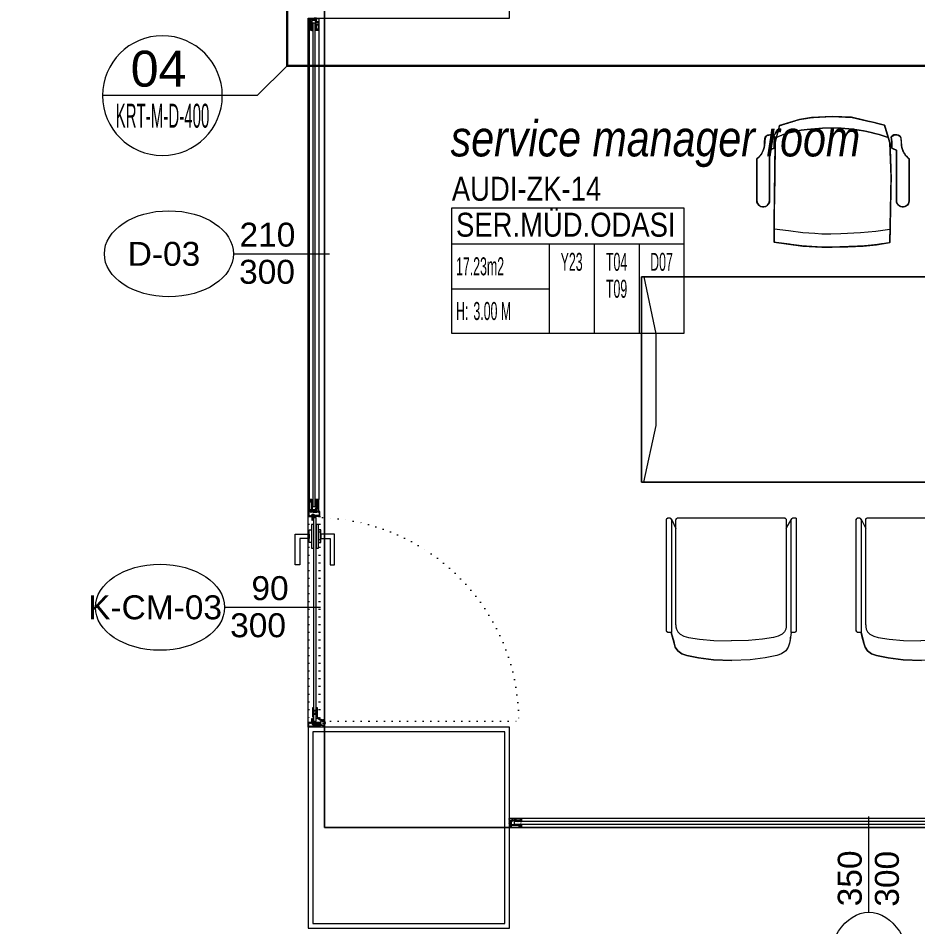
# Model space of a CAD drawing. Extents: x -1281 to 23780, y 0 to 7214.
# Drawn here: x 3159.5 to 3534.9, y 2363.6 to 2743 of the extents above; entities that cross this region are included whole.
import ezdxf
from ezdxf.enums import TextEntityAlignment as Align

# ---------------------------------------------------------------- set-up
doc = ezdxf.new("R2010")
doc.units = 0
doc.header["$LTSCALE"] = 25
doc.header["$MEASUREMENT"] = 0
for name, pattern in [('DASHDOT', [1, 0.5, -0.25, 0, -0.25]), ('DOT2', [0.125, 0, -0.125]), ('HIDDEN2', [4.7625, 3.175, -1.5875])]:
    doc.linetypes.add(name, pattern=pattern)
doc.layers.get('0').update_dxf_attribs({"color": 9, "lineweight": 9})
for name, color, linetype, lineweight in [('0 @ 1', 9, 'Continuous', 9), ('01', 9, 'Continuous', 9), ('05', 9, 'Continuous', 9), ('06C', 9, 'Continuous', 9), ('06D', 9, 'Continuous', 9), ('07K', 9, 'Continuous', 9), ('10', 9, 'Continuous', 9), ('14', 9, 'Continuous', 9), ('15', 9, 'Continuous', 9), ('20', 9, 'DOT2', 9), ('21', 9, 'Continuous', 9), ('22', 8, 'Continuous', 9), ('35', 9, 'Continuous', 9), ('40', 9, 'Continuous', 9), ('40B', 9, 'Continuous', 9)]:
    doc.layers.add(name, color=color, linetype=linetype, lineweight=lineweight)
doc.styles.add('Arial', font='arial.ttf', dxfattribs={"height": 2.5})
doc.styles.add('MuuM_TEXT-ITALIC', font='ARIALNI.TTF')
doc.styles.add('MuuM_TEXT-STANDART', font='ARIALN.TTF')
pattern_1 = [(225, (-604.72494, -2171.82614), (-0.0883883476, 0.0883883476), []), (135, (-604.72494, -2171.82614), (0.0883883476, 0.0883883476), [])]

# ---------------------------------------------------------------- blocks, each defined once
blk = doc.blocks.new('0_doorno')
blk.add_lwpolyline([(4.5, 0), (12.5, 0)])
blk.add_ellipse((-0.891, 0), major_axis=(-5.391, 0), ratio=0.666667)
at = {"style": 'Arial'}
blk.add_attdef('YUKSEKLIK', text='', height=2, dxfattribs=at).set_placement((5, 12.3), align=Align.TOP_LEFT)
blk.add_attdef('KAPINO', text='', height=2, dxfattribs=at).set_placement((0, 0), align=Align.MIDDLE)
blk.add_attdef('GENISLIK', text='', height=2, dxfattribs=at).set_placement((5, -3.789), align=Align.BOTTOM_LEFT)
blk = doc.blocks.new('0_detailbox1')
blk.add_lwpolyline([(10.411, -2.5), (7.911, 0), (-5, 0)])
blk.add_circle((0, 0), 5)
at = {"style": 'Arial'}
blk.add_attdef('DETAYADI', text='', height=3, dxfattribs=at).set_placement((0, 0), align=Align.BOTTOM_CENTER)
blk.add_attdef('PAFTAADI', text='', height=2, dxfattribs=at).set_placement((0, -0.5), align=Align.TOP_CENTER)
blk = doc.blocks.new('Group-32-1')
for p, q in [((384804.5516, 69159.371), (384804.573, 69159.3356)), ((384804.5731, 69159.3699), (384804.573, 69159.3694)), ((384804.573, 69159.3694), (384804.573, 69159.3689)), ((384804.573, 69159.3689), (384804.573, 69158.9239)), ((384804.5732, 69159.3709), (384804.5731, 69159.3704)), ((384804.5731, 69159.3704), (384804.5731, 69159.3699)), ((384804.5733, 69159.3713), (384804.5732, 69159.3709)), ((384804.5735, 69159.3718), (384804.5733, 69159.3713)), ((384804.5736, 69159.3723), (384804.5735, 69159.3718)), ((384804.5738, 69159.3727), (384804.5736, 69159.3723)), ((384804.574, 69159.3732), (384804.5738, 69159.3727)), ((384804.5742, 69159.3736), (384804.574, 69159.3732)), ((384804.5745, 69159.374), (384804.5742, 69159.3736)), ((384804.5747, 69159.3745), (384804.5745, 69159.374)), ((384804.575, 69159.3749), (384804.5747, 69159.3745)), ((384804.5753, 69159.3752), (384804.575, 69159.3749)), ((384804.5756, 69159.3756), (384804.5753, 69159.3752)), ((384804.576, 69159.376), (384804.5756, 69159.3756)), ((384804.5763, 69159.3763), (384804.576, 69159.376)), ((384804.5767, 69159.3766), (384804.5763, 69159.3763)), ((384804.5771, 69159.3769), (384804.5767, 69159.3766)), ((384804.5775, 69159.3772), (384804.5771, 69159.3769)), ((384804.5779, 69159.3775), (384804.5775, 69159.3772)), ((384804.5783, 69159.3777), (384804.5779, 69159.3775)), ((384804.5788, 69159.3779), (384804.5783, 69159.3777)), ((384804.5792, 69159.3781), (384804.5788, 69159.3779)), ((384804.5797, 69159.3783), (384804.5792, 69159.3781)), ((384804.5801, 69159.3785), (384804.5797, 69159.3783)), ((384804.5806, 69159.3786), (384804.5801, 69159.3785)), ((384804.5811, 69159.3787), (384804.5806, 69159.3786)), ((384804.5816, 69159.3788), (384804.5811, 69159.3787)), ((384804.5821, 69159.3789), (384804.5816, 69159.3788)), ((384804.5825, 69159.3789), (384804.5821, 69159.3789)), ((384804.583, 69159.3789), (384804.5825, 69159.3789)), ((384805.023, 69159.3789), (384804.583, 69159.3789)), ((384805.0235, 69159.3789), (384805.023, 69159.3789)), ((384805.024, 69159.3789), (384805.0235, 69159.3789)), ((384805.0245, 69159.3788), (384805.024, 69159.3789)), ((384805.0249, 69159.3787), (384805.0245, 69159.3788)), ((384805.0254, 69159.3786), (384805.0249, 69159.3787)), ((384805.0259, 69159.3785), (384805.0254, 69159.3786)), ((384805.0264, 69159.3783), (384805.0259, 69159.3785)), ((384805.0268, 69159.3781), (384805.0264, 69159.3783)), ((384805.0273, 69159.3779), (384805.0268, 69159.3781)), ((384805.0277, 69159.3777), (384805.0273, 69159.3779)), ((384805.0281, 69159.3775), (384805.0277, 69159.3777)), ((384805.0285, 69159.3772), (384805.0281, 69159.3775)), ((384805.029, 69159.3769), (384805.0285, 69159.3772)), ((384805.0293, 69159.3766), (384805.029, 69159.3769)), ((384805.0297, 69159.3763), (384805.0293, 69159.3766)), ((384805.0301, 69159.376), (384805.0297, 69159.3763)), ((384805.0304, 69159.3756), (384805.0301, 69159.376)), ((384805.0307, 69159.3752), (384805.0304, 69159.3756)), ((384805.031, 69159.3749), (384805.0307, 69159.3752)), ((384805.0313, 69159.3745), (384805.031, 69159.3749)), ((384805.0316, 69159.374), (384805.0313, 69159.3745)), ((384805.0318, 69159.3736), (384805.0316, 69159.374)), ((384805.032, 69159.3732), (384805.0318, 69159.3736)), ((384805.0322, 69159.3727), (384805.032, 69159.3732)), ((384805.0324, 69159.3723), (384805.0322, 69159.3727)), ((384805.0326, 69159.3718), (384805.0324, 69159.3723)), ((384805.0327, 69159.3713), (384805.0326, 69159.3718)), ((384805.0328, 69159.3709), (384805.0327, 69159.3713)), ((384805.0329, 69159.3704), (384805.0328, 69159.3709)), ((384805.0329, 69159.3699), (384805.0329, 69159.3704)), ((384805.033, 69159.3694), (384805.0329, 69159.3699)), ((384805.0521, 69159.3725), (384805.033, 69159.3345)), ((384805.033, 69159.3689), (384805.033, 69159.3694)), ((384805.033, 69158.9322), (384805.033, 69159.3689)), ((384804.5516, 69158.8992), (384804.558, 69158.8616)), ((384805.033, 69158.9322), (384805.033, 69158.9322)), ((384805.0524, 69158.8992), (384805.0423, 69158.8616))]:
    blk.add_line(p, q)
at = {"flags": 128}
for points in [[(384804.5309, 69158.9092), (384804.5309, 69158.9087), (384804.531, 69158.9082), (384804.531, 69158.9077), (384804.5311, 69158.9072), (384804.5312, 69158.9068), (384804.5314, 69158.9063), (384804.5315, 69158.9058), (384804.5317, 69158.9054), (384804.5319, 69158.9049), (384804.5321, 69158.9045), (384804.5324, 69158.904), (384804.5326, 69158.9036), (384804.5329, 69158.9032), (384804.5332, 69158.9028), (384804.5335, 69158.9025), (384804.5339, 69158.9021), (384804.5342, 69158.9018), (384804.5346, 69158.9015), (384804.535, 69158.9012), (384804.5354, 69158.9009), (384804.5358, 69158.9006), (384804.5362, 69158.9004), (384804.5367, 69158.9001), (384804.5371, 69158.8999), (384804.5376, 69158.8998), (384804.538, 69158.8996), (384804.5385, 69158.8995), (384804.539, 69158.8994), (384804.5395, 69158.8993), (384804.54, 69158.8992), (384804.5404, 69158.8992), (384804.5409, 69158.8992), (384804.5516, 69158.8992), (384804.5516, 69159.3689), (384804.5516, 69159.3694), (384804.5516, 69159.3699), (384804.5515, 69159.3704), (384804.5515, 69159.3709), (384804.5513, 69159.3713), (384804.5512, 69159.3718), (384804.5511, 69159.3723), (384804.5509, 69159.3727), (384804.5507, 69159.3732), (384804.5505, 69159.3736), (384804.5502, 69159.374), (384804.55, 69159.3745), (384804.5497, 69159.3749), (384804.5494, 69159.3752), (384804.5491, 69159.3756), (384804.5487, 69159.376), (384804.5484, 69159.3763), (384804.548, 69159.3766), (384804.5476, 69159.3769), (384804.5472, 69159.3772), (384804.5468, 69159.3775), (384804.5464, 69159.3777), (384804.5459, 69159.3779), (384804.5455, 69159.3781), (384804.545, 69159.3783), (384804.5445, 69159.3785), (384804.5441, 69159.3786), (384804.5436, 69159.3787), (384804.5431, 69159.3788), (384804.5426, 69159.3789), (384804.5421, 69159.3789), (384804.5416, 69159.3789), (384804.5359, 69159.3789), (384804.5357, 69159.3789), (384804.5354, 69159.3789), (384804.5352, 69159.3788), (384804.535, 69159.3788), (384804.5347, 69159.3788), (384804.5345, 69159.3787), (384804.5343, 69159.3786), (384804.534, 69159.3785), (384804.5338, 69159.3784), (384804.5336, 69159.3783), (384804.5334, 69159.3782), (384804.5332, 69159.3781), (384804.533, 69159.3779), (384804.5328, 69159.3778), (384804.5326, 69159.3776), (384804.5324, 69159.3774), (384804.5322, 69159.3773), (384804.5321, 69159.3771), (384804.5319, 69159.3769), (384804.5318, 69159.3767), (384804.5316, 69159.3765), (384804.5315, 69159.3763), (384804.5314, 69159.376), (384804.5313, 69159.3758), (384804.5312, 69159.3756), (384804.5312, 69159.3754), (384804.5311, 69159.3751), (384804.531, 69159.3749), (384804.531, 69159.3746), (384804.531, 69159.3744), (384804.5309, 69159.3741), (384804.5309, 69159.3739), (384804.5309, 69158.9092)], [(384805.0521, 69158.8992), (384805.0628, 69158.8992), (384805.0633, 69158.8992), (384805.0638, 69158.8992), (384805.0642, 69158.8993), (384805.0647, 69158.8994), (384805.0652, 69158.8995), (384805.0657, 69158.8996), (384805.0661, 69158.8998), (384805.0666, 69158.8999), (384805.0671, 69158.9001), (384805.0675, 69158.9004), (384805.0679, 69158.9006), (384805.0683, 69158.9009), (384805.0687, 69158.9012), (384805.0691, 69158.9015), (384805.0695, 69158.9018), (384805.0698, 69158.9021), (384805.0702, 69158.9025), (384805.0705, 69158.9028), (384805.0708, 69158.9032), (384805.0711, 69158.9036), (384805.0714, 69158.904), (384805.0716, 69158.9045), (384805.0718, 69158.9049), (384805.072, 69158.9054), (384805.0722, 69158.9058), (384805.0723, 69158.9063), (384805.0725, 69158.9068), (384805.0726, 69158.9072), (384805.0727, 69158.9077), (384805.0727, 69158.9082), (384805.0728, 69158.9087), (384805.0728, 69158.9092), (384805.0728, 69159.3689), (384805.0728, 69159.3694), (384805.0727, 69159.3699), (384805.0727, 69159.3704), (384805.0726, 69159.3709), (384805.0725, 69159.3713), (384805.0723, 69159.3718), (384805.0722, 69159.3723), (384805.072, 69159.3727), (384805.0718, 69159.3732), (384805.0716, 69159.3736), (384805.0714, 69159.374), (384805.0711, 69159.3745), (384805.0708, 69159.3749), (384805.0705, 69159.3752), (384805.0702, 69159.3756), (384805.0698, 69159.376), (384805.0695, 69159.3763), (384805.0691, 69159.3766), (384805.0687, 69159.3769), (384805.0683, 69159.3772), (384805.0679, 69159.3775), (384805.0675, 69159.3777), (384805.0671, 69159.3779), (384805.0666, 69159.3781), (384805.0661, 69159.3783), (384805.0657, 69159.3785), (384805.0652, 69159.3786), (384805.0647, 69159.3787), (384805.0642, 69159.3788), (384805.0638, 69159.3789), (384805.0633, 69159.3789), (384805.0628, 69159.3789), (384805.0621, 69159.3789), (384805.0616, 69159.3789), (384805.0611, 69159.3789), (384805.0606, 69159.3788), (384805.0601, 69159.3787), (384805.0596, 69159.3786), (384805.0592, 69159.3785), (384805.0587, 69159.3783), (384805.0582, 69159.3781), (384805.0578, 69159.3779), (384805.0574, 69159.3777), (384805.0569, 69159.3775), (384805.0565, 69159.3772), (384805.0561, 69159.3769), (384805.0557, 69159.3766), (384805.0554, 69159.3763), (384805.055, 69159.376), (384805.0547, 69159.3756), (384805.0543, 69159.3752), (384805.054, 69159.3749), (384805.0538, 69159.3745), (384805.0535, 69159.374), (384805.0533, 69159.3736), (384805.053, 69159.3732), (384805.0528, 69159.3727), (384805.0527, 69159.3723), (384805.0525, 69159.3718), (384805.0524, 69159.3713), (384805.0523, 69159.3709), (384805.0522, 69159.3704), (384805.0521, 69159.3699), (384805.0521, 69159.3694), (384805.0521, 69159.3689), (384805.0521, 69158.8992)]]:
    blk.add_lwpolyline(points, close=True, dxfattribs=at)
for points in [[(384804.5309, 69158.9092, 0.414214), (384804.5409, 69158.8992), (384804.5516, 69158.8992), (384804.5516, 69159.3689, 0.414214), (384804.5416, 69159.3789), (384804.5359, 69159.3789, 0.414214), (384804.5309, 69159.3739)], [(384805.0521, 69158.8992), (384805.0628, 69158.8992, 0.414214), (384805.0728, 69158.9092), (384805.0728, 69159.3689, 0.414214), (384805.0628, 69159.3789), (384805.0621, 69159.3789, 0.414214), (384805.0521, 69159.3689)]]:
    blk.add_lwpolyline(points, format="xyb", close=True, dxfattribs=at)
blk.add_lwpolyline([(384805.033, 69158.9322), (384805.033, 69159.3689, 0.414214), (384805.023, 69159.3789), (384804.583, 69159.3789, 0.414214), (384804.573, 69159.3689), (384804.573, 69158.9239), (384804.5738, 69158.9202)], format="xyb", dxfattribs=at)
for points in [[(384804.573, 69158.9322), (384804.573, 69158.9239), (384804.5752, 69158.9142), (384804.5804, 69158.903), (384804.5903, 69158.8926), (384804.6064, 69158.8839), (384804.6258, 69158.8783), (384804.6716, 69158.8721), (384804.7307, 69158.8665), (384804.803, 69158.8644)], [(384805.033, 69158.9322), (384805.033, 69158.9239), (384805.0308, 69158.9142), (384805.0256, 69158.903), (384805.0157, 69158.8926), (384804.9996, 69158.8839), (384804.9803, 69158.8783), (384804.9344, 69158.8721), (384804.8753, 69158.8665), (384804.803, 69158.8644)], [(384804.5569, 69158.8806), (384804.5569, 69158.8686), (384804.5592, 69158.8546), (384804.5647, 69158.8386), (384804.5752, 69158.8236), (384804.5922, 69158.8111), (384804.6127, 69158.8031), (384804.6612, 69158.7941), (384804.7237, 69158.7861), (384804.8002, 69158.7831)], [(384805.0434, 69158.8658), (384805.0434, 69158.8686), (384805.0412, 69158.8546), (384805.0357, 69158.8386), (384805.0252, 69158.8236), (384805.0082, 69158.8111), (384804.9877, 69158.8031), (384804.9392, 69158.7941), (384804.8767, 69158.7861), (384804.8002, 69158.7831)]]:
    blk.add_lwpolyline(points, dxfattribs=at)
at = {"layer": '40'}
blk.add_lwpolyline([(384805.023, 69159.3789), (384804.583, 69159.3789, 0.414214), (384804.573, 69159.3689), (384804.573, 69159.3366), (384804.573, 69159.3356), (384804.5516, 69159.371), (384804.551, 69159.3725, 0.309775), (384804.5416, 69159.3789), (384804.5359, 69159.3789, 0.413784), (384804.5309, 69159.3739), (384804.5309, 69158.9092, 0.414214), (384804.5409, 69158.8992), (384804.5516, 69158.8992), (384804.5569, 69158.8686), (384804.5592, 69158.8546), (384804.5647, 69158.8386), (384804.5752, 69158.8236), (384804.5922, 69158.8111), (384804.6127, 69158.8031), (384804.6612, 69158.7941), (384804.7237, 69158.7861), (384804.8002, 69158.7831), (384804.8384, 69158.7846), (384804.8767, 69158.7861), (384804.9392, 69158.7941), (384804.9877, 69158.8031), (384805.0082, 69158.8111), (384805.0252, 69158.8236), (384805.0357, 69158.8386), (384805.0412, 69158.8546), (384805.0473, 69158.8804), (384805.0524, 69158.8992), (384805.0628, 69158.8992, 0.414214), (384805.0728, 69158.9092), (384805.0728, 69159.3689, 0.781144), (384805.0521, 69159.3725), (384805.033, 69159.3345), (384805.033, 69159.3689, 0.407263), (384805.0232, 69159.3789)], format="xyb", close=True, dxfattribs=at)
blk = doc.blocks.new('Group-258-1')
at = {"linetype": 'Continuous'}
for p, q in [((384800.0983, 69164.505), (384800.0936, 69164.5084)), ((384800.71, 69164.505), (384800.7146, 69164.5084)), ((384800.2257, 69164.3995), (384800.1668, 69164.4084)), ((384800.5895, 69164.4019), (384800.5299, 69164.394)), ((384800.6491, 69164.4097), (384800.5895, 69164.4019)), ((384800.2892, 69164.3936), (384800.2257, 69164.3995)), ((384800.3717, 69164.3904), (384800.2892, 69164.3936)), ((384800.4137, 69164.389), (384800.3717, 69164.3904)), ((384800.4502, 69164.389), (384800.4137, 69164.389)), ((384800.4792, 69164.3908), (384800.4502, 69164.389)), ((384800.5299, 69164.394), (384800.4792, 69164.3908))]:
    blk.add_line(p, q, dxfattribs=at)
at = {"linetype": 'Continuous', "flags": 128}
for points in [[(384800.0862, 69164.6997), (384800.0862, 69164.6409), (384800.0862, 69164.6409)], [(384800.722, 69164.6997), (384800.722, 69164.6409), (384800.722, 69164.6409)], [(384800.0862, 69164.6409), (384800.0862, 69164.5259), (384800.0862, 69164.6409)], [(384800.1395, 69164.5259), (384800.1395, 69164.6409), (384800.1395, 69164.6409)], [(384800.6687, 69164.5259), (384800.6687, 69164.6409), (384800.6687, 69164.6409)], [(384800.722, 69164.6409), (384800.722, 69164.5259), (384800.722, 69164.6409)], [(384800.0862, 69164.5259), (384800.0862, 69164.5259), (384800.087, 69164.52)], [(384800.0862, 69164.5259), (384800.087, 69164.52), (384800.087, 69164.52)], [(384800.087, 69164.52), (384800.087, 69164.52), (384800.0892, 69164.5143)], [(384800.087, 69164.52), (384800.0892, 69164.5143), (384800.0892, 69164.5143)], [(384800.0892, 69164.5143), (384800.0892, 69164.5143), (384800.0929, 69164.5094)], [(384800.0892, 69164.5143), (384800.0936, 69164.5084), (384800.0929, 69164.5094)], [(384800.1328, 69164.5094), (384800.1328, 69164.5094), (384800.1365, 69164.5143)], [(384800.1328, 69164.5094), (384800.1365, 69164.5143), (384800.1365, 69164.5143)], [(384800.1365, 69164.5143), (384800.1365, 69164.5143), (384800.1387, 69164.52)], [(384800.1365, 69164.5143), (384800.1387, 69164.52), (384800.1387, 69164.52)], [(384800.1387, 69164.52), (384800.1387, 69164.52), (384800.1395, 69164.5259)], [(384800.1387, 69164.52), (384800.1395, 69164.5259), (384800.1395, 69164.5259)], [(384800.6695, 69164.52), (384800.6695, 69164.52), (384800.6687, 69164.5259)], [(384800.6695, 69164.52), (384800.6687, 69164.5259), (384800.6687, 69164.5259)], [(384800.6718, 69164.5143), (384800.6718, 69164.5143), (384800.6695, 69164.52)], [(384800.6718, 69164.5143), (384800.6695, 69164.52), (384800.6695, 69164.52)], [(384800.6754, 69164.5094), (384800.6754, 69164.5094), (384800.6718, 69164.5143)], [(384800.6754, 69164.5094), (384800.6718, 69164.5143), (384800.6718, 69164.5143)], [(384800.719, 69164.5143), (384800.7146, 69164.5084), (384800.7153, 69164.5094)], [(384800.719, 69164.5143), (384800.719, 69164.5143), (384800.7153, 69164.5094)], [(384800.7213, 69164.52), (384800.7213, 69164.52), (384800.719, 69164.5143)], [(384800.7213, 69164.52), (384800.719, 69164.5143), (384800.719, 69164.5143)], [(384800.722, 69164.5259), (384800.722, 69164.5259), (384800.7213, 69164.52)], [(384800.722, 69164.5259), (384800.7213, 69164.52), (384800.7213, 69164.52)], [(384800.0977, 69164.5054), (384800.0977, 69164.5054), (384800.1034, 69164.5026)], [(384800.0977, 69164.5054), (384800.1034, 69164.5026), (384800.1034, 69164.5026)], [(384800.1034, 69164.5026), (384800.1034, 69164.5026), (384800.1096, 69164.5011)], [(384800.1034, 69164.5026), (384800.1096, 69164.5011), (384800.1096, 69164.5011)], [(384800.1096, 69164.5011), (384800.1096, 69164.5011), (384800.1161, 69164.5011)], [(384800.1096, 69164.5011), (384800.1161, 69164.5011), (384800.1161, 69164.5011)], [(384800.1161, 69164.5011), (384800.1161, 69164.5011), (384800.1223, 69164.5026)], [(384800.1161, 69164.5011), (384800.1223, 69164.5026), (384800.1223, 69164.5026)], [(384800.1223, 69164.5026), (384800.1223, 69164.5026), (384800.128, 69164.5054)], [(384800.1223, 69164.5026), (384800.128, 69164.5054), (384800.128, 69164.5054)], [(384800.128, 69164.5054), (384800.128, 69164.5054), (384800.1328, 69164.5094)], [(384800.128, 69164.5054), (384800.1328, 69164.5094), (384800.1328, 69164.5094)], [(384800.6802, 69164.5054), (384800.6802, 69164.5054), (384800.6754, 69164.5094)], [(384800.6802, 69164.5054), (384800.6754, 69164.5094), (384800.6754, 69164.5094)], [(384800.6859, 69164.5026), (384800.6859, 69164.5026), (384800.6802, 69164.5054)], [(384800.6859, 69164.5026), (384800.6802, 69164.5054), (384800.6802, 69164.5054)], [(384800.6922, 69164.5011), (384800.6922, 69164.5011), (384800.6859, 69164.5026)], [(384800.6922, 69164.5011), (384800.6859, 69164.5026), (384800.6859, 69164.5026)], [(384800.6986, 69164.5011), (384800.6986, 69164.5011), (384800.6922, 69164.5011)], [(384800.6986, 69164.5011), (384800.6922, 69164.5011), (384800.6922, 69164.5011)], [(384800.7048, 69164.5026), (384800.7048, 69164.5026), (384800.6986, 69164.5011)], [(384800.7048, 69164.5026), (384800.6986, 69164.5011), (384800.6986, 69164.5011)], [(384800.7105, 69164.5054), (384800.7105, 69164.5054), (384800.7048, 69164.5026)], [(384800.7105, 69164.5054), (384800.7048, 69164.5026), (384800.7048, 69164.5026)]]:
    blk.add_lwpolyline(points, close=True, dxfattribs=at)
at = {"linetype": 'Continuous'}
for points in [[(384800.3272, 69164.8751), (384800.2792, 69164.8644), (384800.2312, 69164.8536)], [(384800.4074, 69164.8792), (384800.3673, 69164.8772), (384800.3272, 69164.8751)], [(384800.4932, 69164.8746), (384800.4503, 69164.8769), (384800.4074, 69164.8792)], [(384800.5432, 69164.8666), (384800.5182, 69164.8706), (384800.4932, 69164.8746)], [(384800.6271, 69164.8405), (384800.5851, 69164.8535), (384800.5432, 69164.8666)], [(384800.1886, 69164.8426), (384800.1775, 69164.8055), (384800.1663, 69164.7685)], [(384800.2312, 69164.8536), (384800.2099, 69164.8481), (384800.1886, 69164.8426)], [(384800.2746, 69164.8191), (384800.2429, 69164.8115), (384800.2113, 69164.8039)], [(384800.3252, 69164.8264), (384800.2999, 69164.8227), (384800.2746, 69164.8191)], [(384800.3841, 69164.8318), (384800.3546, 69164.8291), (384800.3252, 69164.8264)], [(384800.4307, 69164.8318), (384800.4074, 69164.8318), (384800.3841, 69164.8318)], [(384800.4872, 69164.8271), (384800.4589, 69164.8295), (384800.4307, 69164.8318)], [(384800.5356, 69164.8225), (384800.5114, 69164.8248), (384800.4872, 69164.8271)], [(384800.5919, 69164.8096), (384800.5638, 69164.8161), (384800.5356, 69164.8225)], [(384800.6454, 69164.7717), (384800.6363, 69164.8061), (384800.6271, 69164.8405)], [(384800.1182, 69164.7571), (384800.1184, 69164.788), (384800.1261, 69164.8013), (384800.1481, 69164.8026)], [(384800.1481, 69164.8026), (384800.1523, 69164.8031), (384800.1616, 69164.7937)], [(384800.1616, 69164.7937), (384800.1601, 69164.7826), (384800.1585, 69164.7715)], [(384800.2113, 69164.8039), (384800.1911, 69164.7972), (384800.1708, 69164.7905)], [(384800.637, 69164.7924), (384800.6046, 69164.8075), (384800.5919, 69164.8096)], [(384800.6601, 69164.8026), (384800.656, 69164.8031), (384800.6466, 69164.7937)], [(384800.6466, 69164.7937), (384800.6482, 69164.7826), (384800.6497, 69164.7715)], [(384800.69, 69164.7571), (384800.6898, 69164.788), (384800.6822, 69164.8013), (384800.6601, 69164.8026)], [(384800.0854, 69164.7011), (384800.1126, 69164.7212), (384800.1182, 69164.7571)], [(384800.158, 69164.7461), (384800.1488, 69164.7423), (384800.1395, 69164.7385)], [(384800.1585, 69164.7715), (384800.1583, 69164.7588), (384800.158, 69164.7461)], [(384800.1663, 69164.7685), (384800.1639, 69164.6975), (384800.1616, 69164.6266)], [(384800.6491, 69164.4746), (384800.6472, 69164.6232), (384800.6454, 69164.7717)], [(384800.6497, 69164.7715), (384800.65, 69164.7588), (384800.6502, 69164.7461)], [(384800.6502, 69164.7461), (384800.6595, 69164.7423), (384800.6687, 69164.7385)], [(384800.7229, 69164.7011), (384800.6957, 69164.7212), (384800.69, 69164.7571)], [(384800.1395, 69164.7385), (384800.1395, 69164.6897), (384800.1395, 69164.6409)], [(384800.6687, 69164.7385), (384800.6687, 69164.6897), (384800.6687, 69164.6409)], [(384800.1616, 69164.6266), (384800.1642, 69164.4892), (384800.1668, 69164.3518)], [(384800.6491, 69164.3531), (384800.6491, 69164.4138), (384800.6491, 69164.4746)], [(384800.1668, 69164.3518), (384800.2302, 69164.3409), (384800.278, 69164.3374)], [(384800.278, 69164.3374), (384800.3427, 69164.3349), (384800.4074, 69164.3324)], [(384800.4074, 69164.3324), (384800.4288, 69164.3324), (384800.4502, 69164.3324)], [(384800.4502, 69164.3324), (384800.4901, 69164.3349), (384800.5299, 69164.3374)], [(384800.5299, 69164.3374), (384800.5895, 69164.3452), (384800.6491, 69164.3531)]]:
    blk.add_open_spline(points, degree=2, dxfattribs=at)
at = {"layer": '40'}
blk.add_lwpolyline([(384800.6491, 69164.3531), (384800.5895, 69164.3452), (384800.5299, 69164.3374), (384800.4502, 69164.3324), (384800.4074, 69164.3324), (384800.3427, 69164.3349), (384800.278, 69164.3374), (384800.2222, 69164.3433), (384800.1668, 69164.3518), (384800.1642, 69164.4892), (384800.1616, 69164.6266), (384800.1639, 69164.6975), (384800.1663, 69164.7685), (384800.1732, 69164.7913), (384800.1886, 69164.8426), (384800.3272, 69164.8751), (384800.4074, 69164.8792), (384800.4932, 69164.8746), (384800.5432, 69164.8666), (384800.6271, 69164.8405), (384800.6454, 69164.7717), (384800.6472, 69164.6232), (384800.6491, 69164.4746), (384800.6491, 69164.4097)], close=True, dxfattribs=at)
for points in [[(384800.1395, 69164.7385), (384800.158, 69164.7461), (384800.1583, 69164.7588), (384800.1585, 69164.7715), (384800.1616, 69164.7937), (384800.1481, 69164.8026, 0.293897), (384800.1206, 69164.7899), (384800.1182, 69164.7571, -0.205), (384800.0854, 69164.7011), (384800.0862, 69164.6997), (384800.0862, 69164.5259, 0.937941), (384800.1395, 69164.5259)], [(384800.6687, 69164.7385), (384800.6502, 69164.7461), (384800.65, 69164.7588), (384800.6497, 69164.7715), (384800.6466, 69164.7937), (384800.6601, 69164.8026, -0.293897), (384800.6877, 69164.7899), (384800.69, 69164.7571, 0.205), (384800.7229, 69164.7011), (384800.722, 69164.6997), (384800.722, 69164.5259, -0.937941), (384800.6687, 69164.5259)]]:
    blk.add_lwpolyline(points, format="xyb", close=True, dxfattribs=at)
blk = doc.blocks.new('Group-8-1')
for p, q in [((384791.7973, 69160.1985), (384791.7973, 69159.4172)), ((384791.7973, 69159.4172), (384792.2453, 69159.4172))]:
    blk.add_line(p, q)
blk.add_lwpolyline([(384792.395, 69160.776), (384792.395, 69159.4172), (384792.2453, 69159.4172), (384792.2453, 69159.3415), (384790.2453, 69159.3415), (384790.2453, 69160.1981), (384791.7973, 69160.1985), (384791.7973, 69160.776)], close=True)
at = {"flags": 128}
for points in [[(384792.2453, 69159.4172), (384792.395, 69159.4172), (384792.395, 69160.776), (384791.7973, 69160.776), (384791.7973, 69160.1985)], [(384790.2457, 69160.1985), (384790.2547, 69160.1985), (384790.3041, 69159.9608), (384790.3041, 69159.5776), (384790.2526, 69159.3415), (384790.2453, 69159.3415), (384790.2453, 69160.1981)]]:
    blk.add_lwpolyline(points, dxfattribs=at)
for points in [[(384792.2453, 69160.1985), (384790.2453, 69160.1985), (384790.2453, 69159.3415), (384792.2453, 69159.3415), (384792.2453, 69160.1985)], [(384792.2453, 69160.1985), (384790.2453, 69160.1985), (384790.2453, 69159.3415), (384792.2453, 69159.3415)]]:
    blk.add_lwpolyline(points, close=True, dxfattribs=at)
blk = doc.blocks.new('Group-19-11')
at = {"color": 7, "extrusion": (0, 0, -1), "zscale": -1}
for name, p in [('Group-258-1', (-384801.2026, -69165.6592)), ('Group-32-1', (-384805.1762, -69161.835)), ('Group-32-1', (-384805.968, -69161.835))]:
    blk.add_blockref(name, p, dxfattribs=at)
blk.add_blockref('Group-8-1', (-384790.2453, -69161.6485))
blk = doc.blocks.new('p-kolon_80x80')
blk.add_lwpolyline([(-40, -40), (40, -40), (40, 40), (-40, 40)], close=True)
blk = doc.blocks.new('0_roomno2')
blk.add_lwpolyline([(19.375, -10.5), (0, -10.5), (0, 0), (19.375, 0)], close=True)
for points in [[(0, -3), (19.375, -3)], [(8.125, -3), (8.125, -10.5)], [(11.875, -3), (11.875, -10.5)], [(15.625, -3), (15.625, -10.5)], [(0, -6.75), (8.125, -6.75)]]:
    blk.add_lwpolyline(points)
at = {"style": 'MuuM_TEXT-STANDART', "width": 0.6}
blk.add_text('H:', height=1.5, dxfattribs=at).set_placement((0.35, -8.608), align=Align.MIDDLE_LEFT)
at = {"style": 'Arial'}
blk.add_attdef('ODANO', (0, 1.17), '', height=2, dxfattribs=at)
blk.add_attdef('MEKANADI', text='', height=2, dxfattribs=at).set_placement((0.35, -3), align=Align.BOTTOM_LEFT)
at = {"style": 'MuuM_TEXT-STANDART', "width": 0.6}
for tag, p in [('YER01', (10, -4.5)), ('TAVAN01', (13.75, -4.5)), ('DUVAR01', (17.5, -4.5)), ('YER02', (10, -6.75)), ('TAVAN02', (13.75, -6.75)), ('DUVAR02', (17.5, -6.75)), ('YER03', (10, -9)), ('TAVAN03', (13.75, -9)), ('DUVAR03', (17.5, -9))]:
    blk.add_attdef(tag, text='', height=1.5, dxfattribs=at).set_placement(p, align=Align.MIDDLE_CENTER)
for tag, p in [('M2', (0.35, -4.875)), ('TEMIZTAVANYUKSEKLIGI', (1.8, -8.608))]:
    blk.add_attdef(tag, text='', height=1.5, dxfattribs=at).set_placement(p, align=Align.MIDDLE_LEFT)
blk = doc.blocks.new('g-kapı kolu-p')
for points in [[(11.85, 8.21), (-0.95, 8.21), (-0.95, 2.41), (0.95, 2.41), (0.95, 6.31), (11.85, 6.31), (11.85, 8.21)], [(11.85, -8.21), (-0.95, -8.21), (-0.95, -2.41), (0.95, -2.41), (0.95, -6.31), (11.85, -6.31), (11.85, -8.21)]]:
    blk.add_lwpolyline(points)
for points in [[(-5, 0.5), (5, 0.5), (5, 1.5), (-5, 1.5)], [(-2.65, 1.5), (2.65, 1.5), (2.65, 2.41), (-2.65, 2.41)], [(-5, -1.5), (5, -1.5), (5, -0.5), (-5, -0.5)], [(-2.65, -1.5), (2.65, -1.5), (2.65, -2.41), (-2.65, -2.41)]]:
    blk.add_lwpolyline(points, close=True)
blk = doc.blocks.new('k-cambölme-kapı-p')
at = {"layer": '10'}
h = blk.add_hatch(dxfattribs=at)
h.set_pattern_fill('NET', color=256, angle=135, style=0)
h.set_pattern_definition([(135, (3753.7029, 560.85184), (-0.0883883476, -0.0883883476), []), (225, (3753.7029, 560.85184), (0.0883883476, -0.0883883476), [])])
h.paths.add_polyline_path([(2.08, -0.06), (2.08, 0.02), (2.07, 0.04), (2.05, 0.07), (2.01, 0.09), (1.98, 0.1), (1.97, 0.1), (1.97, -0.29), (1.94, -0.29), (1.94, -0.43), (1.88, -0.49), (1.67, -0.49), (1.82, -0.29), (1.73, -0.29), (1.53, -0.5), (1.44, -0.5), (1.62, -0.32), (1.62, -0.29), (1.51, -0.29), (1.34, -0.42), (1.32, -0.44), (1.3, -0.48), (1.29, -0.51), (1.26, -0.57), (1.26, -0.31), (1.32, -0.29), (1.23, -0.29), (1.23, -0.53), (1.23, -0.59), (1.24, -0.62), (1.26, -0.64), (3.47, -0.64), (3.47, -0.58), (3.38, -0.35), (3.38, -0.3), (3.42, -0.25), (3.42, -0.2), (3.38, -0.16), (2.73, -0.16), (2.74, -0.2), (2.91, -0.2, -1), (2.91, -0.25)])
h.paths.add_polyline_path([(2.05, -0.18), (2.05, -0.21), (2.08, -0.23), (2.11, -0.24), (2.15, -0.25), (2.95, -0.27), (2.92, -0.29), (2.55, -0.29), (2.54, -0.31), (2.52, -0.33), (2.5, -0.34), (2.48, -0.34), (2.46, -0.34), (2.44, -0.32), (2.42, -0.3), (2.08, -0.3), (1.99, -0.11), (1.99, -0.07), (2.05, -0.07)], flags=16)
h.paths.add_polyline_path([(2.41, -0.34), (2.51, -0.5), (2.08, -0.5), (2.08, -0.34)], flags=16)
h.paths.add_polyline_path([(2.55, -0.33), (2.89, -0.33), (2.94, -0.33), (3.28, -0.34, 0.166992), (3.34, -0.55), (2.72, -0.55), (2.55, -0.36)], flags=16)
h.paths.add_polyline_path([(3.02, -0.22), (3.02, -0.2), (3.33, -0.2, 0.10606), (3.29, -0.33), (3.01, -0.27)], flags=16)
h = blk.add_hatch(dxfattribs=at)
h.set_pattern_fill('NET', color=256, angle=135, style=0)
h.set_pattern_definition([(45, (474.94443, 2280.71206), (0.0883883476, -0.0883883476), []), (315, (474.94443, 2280.71206), (-0.0883883476, -0.0883883476), [])])
h.paths.add_polyline_path([(87.27, -0.16), (87.26, -0.2), (87.09, -0.2, 1), (87.09, -0.25), (87.92, -0.25), (87.92, -0.01), (87.93, 0.03), (87.96, 0.05), (88, 0.07), (88.03, 0.07), (88.03, -0.29), (88.06, -0.29), (88.06, -0.43), (88.12, -0.49), (88.33, -0.49), (88.18, -0.29), (88.27, -0.29), (88.47, -0.5), (88.56, -0.5), (88.38, -0.32), (88.38, -0.29), (88.49, -0.29), (88.66, -0.42), (88.68, -0.44), (88.7, -0.48), (88.71, -0.51), (88.74, -0.57), (88.74, -0.31), (88.68, -0.29), (88.77, -0.29), (88.77, -0.53), (88.77, -0.59), (88.76, -0.62), (88.74, -0.64), (86.53, -0.64), (86.53, -0.58), (86.62, -0.35), (86.62, -0.3), (86.58, -0.25), (86.58, -0.2), (86.62, -0.16)])
h.paths.add_polyline_path([(87.28, -0.55), (87.45, -0.36), (87.45, -0.33), (87.11, -0.33), (87.06, -0.33), (87.03, -0.31), (86.99, -0.27), (86.98, -0.22), (86.98, -0.2), (86.67, -0.2, -0.292264), (86.66, -0.55)], flags=16)
h.paths.add_polyline_path([(87.48, -0.51), (87.59, -0.51), (87.53, -0.43)], flags=16)
h.paths.add_polyline_path([(87.56, -0.4), (87.69, -0.5), (87.92, -0.5), (87.92, -0.34), (87.59, -0.34)], flags=16)
h.paths.add_polyline_path([(87.62, -0.53), (87.71, -0.62), (87.71, -0.53)], flags=16)
at = {"layer": '10', "linetype": 'DASHDOT', "ltscale": 0.05}
for points in [[(1.71, 2.14), (1.71, 4.9)], [(3.22, 3.63), (0.2, 3.63)], [(6.13, 1.44), (6.13, -0.55)]]:
    blk.add_lwpolyline(points, dxfattribs=at)
at = {"layer": '10'}
for points in [[(4.07, 1.27), (2.67, 3.99)], [(1.82, 2.27), (0.16, 2.27), (0.16, 2.03), (0.38, 2.03), (0.38, 1.92), (0.22, 1.92), (0.22, 1.16), (0.35, 1.16), (0.35, -0.41), (0.22, -0.41), (0.22, -1.23), (0.36, -1.23), (0.36, -1.38), (0.16, -1.38), (0.16, -2.24), (1.82, -2.24), (1.82, -1.72), (1.62, -1.72), (1.62, -1.58), (1.82, -1.58), (1.82, -1.37), (1.61, -1.37), (1.61, -1.24), (1.74, -1.24), (1.74, -0.85), (1.06, -0.85), (1.06, -0.13), (1.5, -0.13), (1.5, 1.92), (1.57, 2.03), (1.82, 2.03), (1.82, 2.27)], [(0.69, 3.63), (0.69, 2.44)], [(0.69, 2.27), (0.69, -0.24), (1.06, -0.24)], [(1.06, 2.44), (1.06, 2.86)], [(1.06, -0.13), (1.06, 2.27)], [(1.5, 1.92), (1.06, 1.92)], [(1.17, 1.92), (1.17, -0.13)], [(2.91, -0.25), (2.08, -0.06), (2.08, 0.02), (2.07, 0.04), (2.05, 0.07), (2.01, 0.09), (1.98, 0.1), (1.97, 0.1)], [(3.84, 0.88), (2.63, 3.22)], [(8.14, 0.88), (8.14, 1.27), (4.07, 1.27)], [(5.3, 0.88), (5.3, -0.16)], [(5.5, 1.27), (5.77, 0.97), (5.77, 0.88)], [(5.59, 0.88), (5.59, -0.16)], [(6.76, 1.27), (6.49, 0.97), (6.49, 0.88)], [(6.67, 0.88), (6.67, -0.16)], [(6.96, 0.88), (6.96, -0.16)], [(87.09, -0.25), (87.92, -0.25), (87.92, -0.01), (87.93, 0.03), (87.96, 0.05), (88, 0.07), (88.03, 0.07)], [(88.18, 2.27), (89.84, 2.27), (89.84, 2.03), (89.62, 2.03), (89.62, 1.92), (89.78, 1.92), (89.78, 1.16), (89.65, 1.16), (89.65, -0.41), (89.78, -0.41), (89.78, -1.23), (89.64, -1.23), (89.64, -1.38), (89.84, -1.38), (89.84, -2.24), (88.18, -2.24), (88.18, -1.72), (88.38, -1.72), (88.38, -1.58), (88.18, -1.58), (88.18, -1.37), (88.39, -1.37), (88.39, -1.24), (88.26, -1.24), (88.26, -0.85), (88.94, -0.85), (88.94, -0.13), (88.5, -0.13), (88.5, 1.92), (88.43, 2.03), (88.18, 2.03), (88.18, 2.27)], [(2.05, -0.89), (3.59, -0.89), (3.59, -0.64), (1.23, -0.64), (1.23, -0.29), (1.97, -0.29)], [(1.62, -0.29), (1.62, -0.32), (1.44, -0.5), (1.53, -0.5), (1.73, -0.29)], [(1.82, -0.29), (1.67, -0.49), (1.88, -0.49), (1.94, -0.43), (1.94, -0.29)], [(3.34, -0.55), (2.72, -0.55), (2.55, -0.36), (2.55, -0.33), (2.89, -0.33), (2.94, -0.33)], [(3.28, -0.34), (3.28, -0.34), (2.94, -0.33)], [(3.01, -0.27), (3.02, -0.22), (3.02, -0.2), (3.33, -0.2)], [(3.01, -0.27), (3.29, -0.33), (3.29, -0.33)], [(4.06, -0.16), (4.06, -0.55), (8.14, -0.55)], [(8.14, -0.55), (8.14, -0.16)], [(87.95, -0.89), (86.41, -0.89), (86.41, -0.64), (88.77, -0.64), (88.77, -0.29), (88.03, -0.29)], [(87.59, -0.51), (87.53, -0.43), (87.48, -0.51), (87.59, -0.51)], [(88.18, -0.29), (88.33, -0.49), (88.12, -0.49), (88.06, -0.43), (88.06, -0.29)], [(88.38, -0.29), (88.38, -0.32), (88.56, -0.5), (88.47, -0.5), (88.27, -0.29)]]:
    blk.add_lwpolyline(points, dxfattribs=at)
for points in [[(1.97, -0.29), (1.97, 2.13), (2.05, 2.13), (2.05, 2.28, 0.414214), (1.89, 2.44), (0.08, 2.44, 0.414214), (0, 2.36), (0, -2.36, 0.414214), (0.08, -2.44), (2.05, -2.44), (2.05, -2.25), (2.05, -2.23), (2.05, -2.23), (2.05, -2.23), (2.05, -2.23), (2.05, -2.23), (2.05, -0.89)], [(88.03, -0.29), (88.03, 2.13), (87.95, 2.13), (87.95, 2.28, -0.414214), (88.11, 2.44), (89.92, 2.44, -0.414214), (90, 2.36), (90, -2.36, -0.414214), (89.92, -2.44), (87.95, -2.44), (87.95, -2.25), (87.95, -2.23), (87.95, -2.23), (87.95, -2.23), (87.95, -2.23), (87.95, -2.23), (87.95, -0.89)], [(1.51, -0.29), (1.34, -0.42), (1.32, -0.44), (1.3, -0.48), (1.29, -0.51), (1.26, -0.57), (1.26, -0.31), (1.32, -0.29), (1.23, -0.29), (1.23, -0.53), (1.23, -0.59), (1.24, -0.62), (1.26, -0.64), (3.47, -0.64), (3.47, -0.58), (3.38, -0.35), (3.38, -0.3), (3.42, -0.25), (3.42, -0.2), (3.38, -0.16), (2.73, -0.16), (2.74, -0.2), (2.91, -0.2, -1), (2.91, -0.25, -1)], [(88.49, -0.29), (88.66, -0.42), (88.68, -0.44), (88.7, -0.48), (88.71, -0.51), (88.74, -0.57), (88.74, -0.31), (88.68, -0.29), (88.77, -0.29), (88.77, -0.53), (88.77, -0.59), (88.76, -0.62), (88.74, -0.64), (86.53, -0.64), (86.53, -0.58), (86.62, -0.35), (86.62, -0.3), (86.58, -0.25), (86.58, -0.2), (86.62, -0.16), (87.27, -0.16), (87.26, -0.2), (87.09, -0.2, 1), (87.09, -0.25, 1)], [(86.66, -0.55), (87.28, -0.55), (87.45, -0.36), (87.45, -0.33), (87.11, -0.33), (87.06, -0.33), (87.03, -0.31), (86.99, -0.27), (86.98, -0.22), (86.98, -0.2), (86.67, -0.2, 1)]]:
    blk.add_lwpolyline(points, format="xyb", dxfattribs=at)
for points in [[(1.99, -0.07), (2.05, -0.07), (2.05, -0.18), (2.05, -0.21), (2.08, -0.23), (2.11, -0.24), (2.15, -0.25), (2.95, -0.27), (2.92, -0.29), (2.55, -0.29), (2.54, -0.31), (2.52, -0.33), (2.5, -0.34), (2.48, -0.34), (2.46, -0.34), (2.44, -0.32), (2.42, -0.3), (2.08, -0.3), (1.99, -0.11)], [(2.08, -0.5), (2.08, -0.34), (2.41, -0.34), (2.51, -0.5), (2.51, -0.5)], [(87.92, -0.5), (87.92, -0.34), (87.59, -0.34), (87.56, -0.4), (87.69, -0.5)], [(87.62, -0.53), (87.71, -0.53), (87.71, -0.62)]]:
    blk.add_lwpolyline(points, close=True, dxfattribs=at)
blk.add_circle((1.71, 3.65), 1.02, dxfattribs=at)
for centre, start, end in [((3.6, -0.37), 176.143, 214.0649), ((3.6, -0.37), 148.8979, 173.1144), ((86.4, -0.37), 325.9351, 31.1021)]:
    blk.add_arc(centre, 0.322, start, end, dxfattribs=at)
at = {"layer": '15', "linetype": 'DOT2'}
blk.add_lwpolyline([(2.48, 0.36), (2.48, 85.36)], dxfattribs=at)
at = {"layer": '15'}
blk.add_lwpolyline([(2.58, 0.88), (87.42, 0.88), (87.52, 0.78), (87.52, -0.05), (87.42, -0.16), (2.58, -0.16), (2.58, -0.16), (2.48, -0.05), (2.48, 0.78), (2.58, 0.88)], dxfattribs=at)
at = {"layer": '15', "linetype": 'DOT2'}
blk.add_arc((2.48, 0.36), 85.04, 0, 90, dxfattribs=at)
at = {"layer": '20'}
for p, q in [((87.95, 2.43), (2.05, 2.43)), ((87.95, 2.13), (2.05, 2.13)), ((87.95, -2.23), (2.05, -2.23)), ((87.95, -2.44), (2.05, -2.44))]:
    blk.add_line(p, q, dxfattribs=at)
at = {"layer": '06C', "xscale": -1}
blk.add_blockref('g-kapı kolu-p', (79.64, 0.38), dxfattribs=at)
blk = doc.blocks.new('p-strahle-alüminyumdoğramaprofili')
at = {"layer": '10'}
h = blk.add_hatch(dxfattribs=at)
h.set_pattern_fill('NET', color=256, angle=315, style=0)
h.set_pattern_definition(pattern_1)
h.paths.add_polyline_path([(-4.62, 2.65), (-4.68, 2.65), (-4.72, 2.75), (-4.72, 2.8), (-4.69, 2.8), (-4.69, 2.92), (-4.98, 2.92), (-4.98, 2.8), (-4.95, 2.8), (-4.99, 2.65), (-5.08, 2.66), (-5.25, 2.28), (-5.14, 2.28), (-5.14, 2.33), (-4.98, 2.52, 0.2599), (-4.9, 2.28), (-4.66, 2.28, 0.382682)])
h.paths.add_polyline_path([(-4.86, 2.52), (-4.67, 2.52, -2.16717)], flags=16)
h = blk.add_hatch(dxfattribs=at)
h.set_pattern_fill('NET', color=256, angle=315, style=0)
h.set_pattern_definition(pattern_1)
h.paths.add_polyline_path([(-4.62, 0.88), (-4.68, 0.88), (-4.72, 0.77), (-4.72, 0.73), (-4.69, 0.73), (-4.69, 0.6), (-4.98, 0.6), (-4.98, 0.73), (-4.95, 0.73), (-4.99, 0.88), (-5.08, 0.87), (-5.25, 1.24), (-5.14, 1.24), (-5.14, 1.2), (-4.98, 1.01, -0.2599), (-4.9, 1.24), (-4.66, 1.24, -0.382682)])
h.paths.add_polyline_path([(-4.86, 1), (-4.67, 1, 2.16717)], flags=16)
h = blk.add_hatch(dxfattribs=at)
h.set_pattern_fill('NET', color=256, angle=315, style=0)
h.set_pattern_definition([(225, (-608.45214, -2173.53612), (-0.0883883476, 0.0883883476), []), (135, (-608.45214, -2173.53612), (0.0883883476, 0.0883883476), [])])
h.paths.add_polyline_path([(-3.45, 2.28), (-3.45, 2.57), (-4.49, 2.57), (-4.49, 2.28)])
h = blk.add_hatch(dxfattribs=at)
h.set_pattern_fill('NET', color=256, angle=315, style=0)
h.set_pattern_definition([(225, (-608.45214, -2180.04526), (-0.0883883476, 0.0883883476), []), (135, (-608.45214, -2180.04526), (0.0883883476, 0.0883883476), [])])
h.paths.add_polyline_path([(-3.45, 0.93), (-3.45, 1.24), (-4.49, 1.24), (-4.49, 0.93)])
h = blk.add_hatch(dxfattribs=at)
h.set_pattern_fill('NET', color=256, angle=315, style=0)
h.set_pattern_definition([(225, (-629.50454, -2177.58922), (-0.0883883476, 0.0883883476), []), (135, (-629.50454, -2177.58922), (0.0883883476, 0.0883883476), [])])
h.paths.add_polyline_path([(0, 0.68), (0, 1.75), (-0.18, 1.75), (-0.18, 0.68)])
for points in [[(-5.08, 2.66), (-5.25, 2.28)], [(-5.09, 0.88), (-5.25, 1.24)], [(-4.98, 2.52), (-5.14, 2.33), (-5.14, 2.28)], [(-4.98, 1.01), (-5.14, 1.2), (-5.14, 1.24)], [(-4.92, 3.6), (-4.92, 3.16), (-4.61, 3.16), (-4.61, 2.87), (-4.52, 2.87), (-4.62, 2.65), (-4.68, 2.65), (-4.72, 2.75), (-4.72, 2.8), (-4.69, 2.8), (-4.69, 3.05), (-4.98, 3.05), (-4.98, 2.8), (-4.95, 2.8), (-4.99, 2.65), (-5.08, 2.66), (-5.07, 3.76), (-0.11, 3.76)], [(-4.69, 2.92), (-4.98, 2.92)], [(-4.71, 0.6), (-4.98, 0.6)], [(-2.83, 0.2), (-2.67, 0.2), (-2.67, -0.04), (-4.87, -0.04), (-4.87, 0.19), (-4.57, 0.19), (-4.57, 0.73), (-2.67, 0.73)], [(-4.52, 2.87), (-4.49, 2.87), (-4.49, 2.26)], [(-4.49, 0.93), (-4.49, 0.93), (-4.49, 1.26)], [(-3.45, 2.26), (-3.45, 2.57)], [(-3.45, 1.26), (-3.45, 0.93)], [(-2.08, 0.93), (-2.08, 2.57)], [(-0.18, 0.68), (0, 0.68), (0, 1.75)], [(-0.18, 1.75), (0, 1.75)]]:
    blk.add_lwpolyline(points, dxfattribs=at)
for points in [[(-0.18, 2.74), (-0.18, 2.21), (0, 2.21), (0, 2.08), (-0.18, 2.08), (-0.18, 0.43), (0, 0.43), (0, 0), (-0.12, 0), (-0.12, -0.24), (-5.09, -0.24), (-5.09, 0.88), (-4.98, 0.88), (-4.94, 0.7), (-4.99, 0.7), (-4.99, 0.33), (-4.71, 0.33), (-4.71, 0.88), (-4.56, 0.88), (-4.52, 0.93), (-1.28, 0.93), (-1.2, 1.22), (-0.9, 1.22), (-0.9, 0.62), (-0.58, 0.62), (-0.58, 2.74)], [(-2.03, 0.78), (-1.35, 0.78), (-1.35, 0.08), (-1.28, 0.04), (-1.28, -0.04), (-2.09, -0.04), (-2.09, 0.1), (-2.03, 0.15)]]:
    blk.add_lwpolyline(points, close=True, dxfattribs=at)
for points in [[(-0.57, 3.26), (-0.57, 3.62), (-4.89, 3.62), (-4.89, 3.65, 0.561743), (-4.97, 3.66, 0.595966), (-4.92, 3.6, -2.204878)], [(-4.67, 2.52), (-4.86, 2.52, 1)], [(-4.67, 1), (-4.86, 1, -1)], [(-4.61, 2.87), (-4.49, 3.45, -0.833203), (-4.18, 3.44, -0.447088)], [(-4.49, 2.57), (-1.23, 2.57, -0.414214), (-0.9, 2.25), (-0.9, 1.22)], [(-4.18, 3.44), (-4.18, 2.99, 0.414214), (-4.07, 2.89), (-0.82, 2.89), (-0.82, 3.62)], [(-2.67, 0.73), (-2.67, 0.32), (-2.83, 0.32, 1), (-2.83, 0.2, -1)], [(-0.11, 3.76), (-0.11, 3.62), (-0.45, 3.62), (-0.45, 3.14, -1), (-0.66, 3.14)], [(-0.66, 3.14, -0.305404), (-0.57, 3.26, -5.773092)]]:
    blk.add_lwpolyline(points, format="xyb", dxfattribs=at)
for centre, radius, start, end in [((-4.73, 2.47), 0.253, 168.6676, 234.1258), ((-4.73, 1.06), 0.253, 125.8742, 191.3324), ((-4.77, 2.44), 0.125, 139.5402, 40.4598), ((-4.77, 1.08), 0.125, 319.5402, 220.4598), ((-4.84, 2.48), 0.273, 305.9738, 36.4289), ((-4.84, 1.04), 0.273, 323.5711, 54.0262)]:
    blk.add_arc(centre, radius, start, end, dxfattribs=at)
blk = doc.blocks.new('*U253')
at = {"layer": '06D'}
for points in [[(4.95, 4), (200.93, 4)], [(4.95, 0), (200.91, 0)]]:
    blk.add_lwpolyline(points, dxfattribs=at)
at = {"layer": '15'}
for points in [[(1.96, 2.5), (203.92, 2.5)], [(203.92, 1.5), (1.96, 1.5)]]:
    blk.add_lwpolyline(points, dxfattribs=at)
at = {"layer": '0 @ 1', "linetype": 'Continuous', "xscale": -1}
blk.add_blockref('p-strahle-alüminyumdoğramaprofili', (-0.12, 0.24), dxfattribs=at)
at = {"layer": '0 @ 1', "linetype": 'Continuous'}
blk.add_blockref('p-strahle-alüminyumdoğramaprofili', (206, 0.24), dxfattribs=at)
blk = doc.blocks.new('*U266')
at = {"layer": '06D'}
for points in [[(4.95, 4), (331, 4)], [(4.95, 0), (330.99, 0)]]:
    blk.add_lwpolyline(points, dxfattribs=at)
at = {"layer": '15'}
for points in [[(1.96, 2.5), (333.99, 2.5)], [(333.99, 1.5), (1.96, 1.5)]]:
    blk.add_lwpolyline(points, dxfattribs=at)
at = {"layer": '0 @ 1', "linetype": 'Continuous', "xscale": -1}
blk.add_blockref('p-strahle-alüminyumdoğramaprofili', (-0.12, 0.24), dxfattribs=at)
at = {"layer": '0 @ 1', "linetype": 'Continuous'}
blk.add_blockref('p-strahle-alüminyumdoğramaprofili', (336.07, 0.24), dxfattribs=at)
blk = doc.blocks.new('p-zemin kat')
at = {"layer": '14'}
blk.add_lwpolyline([(3280.5, 2363), (3364.5, 2363), (3364.5, 2447), (3280.5, 2447)], close=True, dxfattribs=at)
at = {"layer": '40'}
blk.add_lwpolyline([(3980.5, 2405), (3364.5, 2405), (3364.5, 2447), (3280.5, 2447), (3280.5, 2743), (3364.5, 2743), (3364.5, 2803), (3980.5, 2803)], close=True, dxfattribs=at)
at = {"layer": '40B'}
blk.add_lwpolyline([(1935.27, 740.05, -0.306949), (4278.59, 2070.68, 0.001238), (4287.87, 2185.72, -0.024009), (4527.5, 2155.06), (4532.5, 2153.27), (4532.5, 2372.5), (4200, 2372.5), (3990, 2372.5), (3990, 2405), (3287.33, 2405), (3287.33, 2825), (2222.5, 2825)], format="xyb", dxfattribs=at)
blk.add_lwpolyline([(3697.5, 2405), (3697.5, 2825), (3287.33, 2825), (3287.33, 2405)], close=True, dxfattribs=at)
at = {"linetype": 'Continuous', "xscale": -1}
for name, p, rotation in [('*U253', (3284.92, 2742.88), 90), ('*U266', (3364.51, 2409), 180)]:
    blk.add_blockref(name, p, dxfattribs=dict(at, rotation=rotation))
at = {"layer": '01'}
blk.add_blockref('p-kolon_80x80', (3322.5, 2405), dxfattribs=at)
at = {"layer": '07K', "xscale": -1, "rotation": 270}
blk.add_blockref('k-cambölme-kapı-p', (3282.94, 2447), dxfattribs=at)
at = {"layer": '21'}
ref = blk.add_blockref('0_roomno2', (3340.44, 2663.76), dxfattribs=dict(at, xscale=5, yscale=5, zscale=5))
ref.add_attrib('ODANO', 'AUDI-ZK-14', dxfattribs={"layer": '0', "height": 10, "style": 'MuuM_TEXT-STANDART'}).set_placement((3340.44, 2663.76), align=Align.BOTTOM_LEFT)
ref.add_attrib('MEKANADI', 'SER.MÜD.ODASI', dxfattribs={"layer": '0', "height": 10, "style": 'MuuM_TEXT-STANDART'}).set_placement((3342.19, 2648.76), align=Align.BOTTOM_LEFT)
ref.add_attrib('M2', '17.23m2', dxfattribs={"layer": '0', "height": 7.5, "style": 'MuuM_TEXT-STANDART', "width": 0.6}).set_placement((3342.19, 2639.38), align=Align.MIDDLE_LEFT)
ref.add_attrib('TEMIZTAVANYUKSEKLIGI', '3.00 M', dxfattribs={"layer": '0', "height": 7.5, "style": 'MuuM_TEXT-STANDART', "width": 0.6}).set_placement((3349.44, 2620.72), align=Align.MIDDLE_LEFT)
ref.add_attrib('YER01', 'Y23', dxfattribs={"layer": '0', "height": 7.5, "style": 'MuuM_TEXT-STANDART', "width": 0.6}).set_placement((3390.44, 2641.26), align=Align.MIDDLE_CENTER)
ref.add_attrib('TAVAN01', 'T04', dxfattribs={"layer": '0', "height": 7.5, "style": 'MuuM_TEXT-STANDART', "width": 0.6}).set_placement((3409.19, 2641.26), align=Align.MIDDLE_CENTER)
ref.add_attrib('DUVAR01', 'D07', dxfattribs={"layer": '0', "height": 7.5, "style": 'MuuM_TEXT-STANDART', "width": 0.6}).set_placement((3427.94, 2641.26), align=Align.MIDDLE_CENTER)
ref.add_attrib('TAVAN02', 'T09', dxfattribs={"layer": '0', "height": 7.5, "style": 'MuuM_TEXT-STANDART', "width": 0.6}).set_placement((3409.19, 2630.01), align=Align.MIDDLE_CENTER)
at = {"layer": '40', "insert": (3425.4, 2690.52), "char_height": 15, "width": 335.6561, "attachment_point": 5, "style": 'MuuM_TEXT-ITALIC'}
blk.add_mtext('service manager room', dxfattribs=at)

msp = doc.modelspace()

# ---------------------------------------------------------------- linework, layer by layer
at = {"layer": '06D'}
msp.add_lwpolyline([(3369.46, 2409), (3717.54, 2409)], dxfattribs=at)
at = {"layer": '21', "linetype": 'HIDDEN2', "ltscale": 0.1, "const_width": 1}
msp.add_lwpolyline([(3271.72, 2881.81), (4011.44, 2881.81), (4011.44, 2723.15), (3271.72, 2723.15)], close=True, dxfattribs=at)
at = {"layer": '35'}
for points in [[(3280.5, 2447), (3280.5, 2743)], [(3980.5, 2405), (3364.5, 2405)]]:
    msp.add_lwpolyline(points, dxfattribs=at)

# ---------------------------------------------------------------- block references
at = {"layer": '05', "color": 7, "xscale": 100, "yscale": 100, "zscale": 100}
msp.add_blockref('Group-19-11', (3419.66, 2780.01), dxfattribs=at)
at = {"layer": '10'}
msp.add_blockref('p-zemin kat', (0, 0), dxfattribs=at)
at = {"layer": '21'}
ref = msp.add_blockref('0_detailbox1', (3219.66, 2710.65), dxfattribs=dict(at, xscale=-5, yscale=5, zscale=5, rotation=180))
ref.add_attrib('DETAYADI', '04', dxfattribs={"layer": '0', "height": 15, "style": 'Arial'}).set_placement((3218.07, 2709.9), align=Align.BOTTOM_CENTER)
ref.add_attrib('PAFTAADI', 'KRT-M-D-400', dxfattribs={"layer": '0', "height": 10, "style": 'Arial', "width": 0.45}).set_placement((3219.69, 2707.27), align=Align.TOP_CENTER)
at = {"layer": '22'}
ref = msp.add_blockref('0_doorno', (3226.84, 2644.6), dxfattribs=dict(at, xscale=5, yscale=5, zscale=5))
ref.add_attrib('KAPINO', 'D-03', dxfattribs={"layer": '0', "height": 10, "style": 'Arial'}).set_placement((3220.33, 2644.59), align=Align.MIDDLE)
ref.add_attrib('GENISLIK', '210', dxfattribs={"layer": '0', "height": 10, "style": 'Arial'}).set_placement((3251.84, 2644.6), align=Align.BOTTOM_LEFT)
ref.add_attrib('YUKSEKLIK', '300', dxfattribs={"layer": '0', "height": 10, "style": 'Arial'}).set_placement((3251.66, 2642.1), align=Align.TOP_LEFT)
ref = msp.add_blockref('0_doorno', (3223.11, 2497), dxfattribs=dict(at, xscale=5, yscale=5, zscale=5))
ref.add_attrib('KAPINO', 'K-CM-03', dxfattribs={"layer": '0', "height": 10, "style": 'Arial'}).set_placement((3216.6, 2497), align=Align.MIDDLE)
ref.add_attrib('GENISLIK', '90', dxfattribs={"layer": '0', "height": 10, "style": 'Arial'}).set_placement((3256.82, 2497), align=Align.BOTTOM_LEFT)
ref.add_attrib('YUKSEKLIK', '300', dxfattribs={"layer": '0', "height": 10, "style": 'Arial'}).set_placement((3247.93, 2494.5), align=Align.TOP_LEFT)
ref = msp.add_blockref('0_doorno', (3514.5, 2347.15), dxfattribs=dict(at, xscale=5, yscale=5, zscale=5, rotation=90))
ref.add_attrib('KAPINO', 'D-03', dxfattribs={"layer": '0', "height": 10, "rotation": 90, "style": 'Arial'}).set_placement((3514.5, 2340.64), align=Align.MIDDLE)
ref.add_attrib('GENISLIK', '350', dxfattribs={"layer": '0', "height": 10, "rotation": 90, "style": 'Arial'}).set_placement((3514.5, 2372.15), align=Align.BOTTOM_LEFT)
ref.add_attrib('YUKSEKLIK', '300', dxfattribs={"layer": '0', "height": 10, "rotation": 90, "style": 'Arial'}).set_placement((3517, 2371.98), align=Align.TOP_LEFT)

doc.saveas('drawing.dxf')
